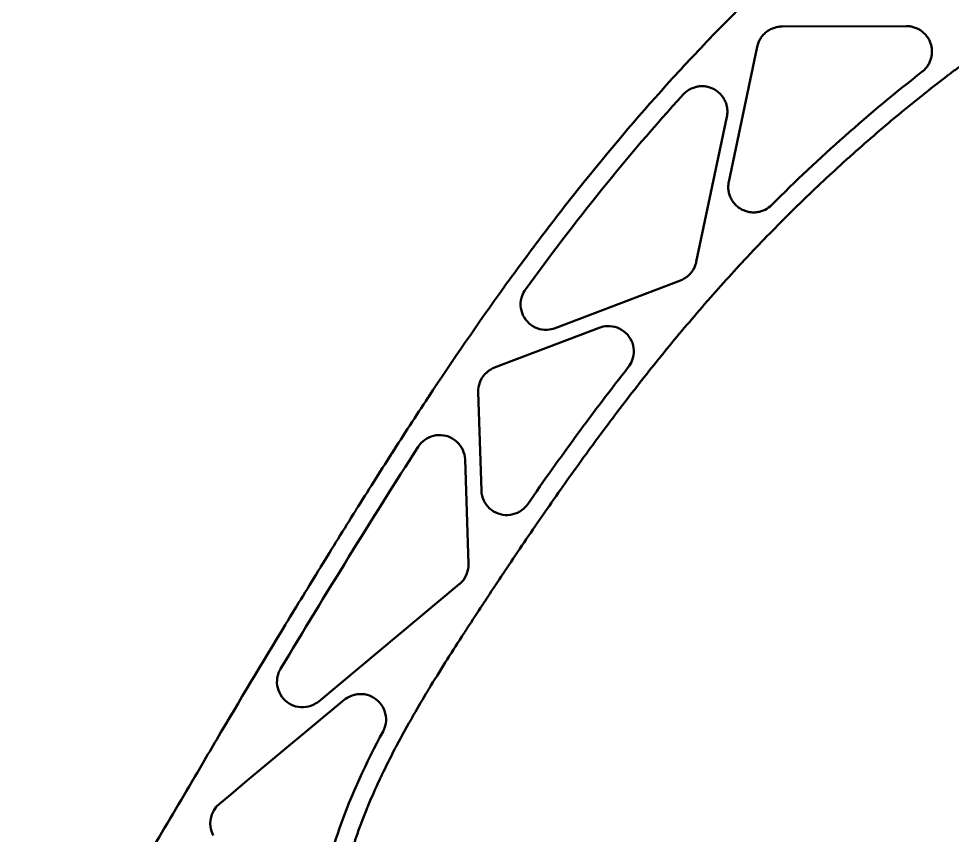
# Model space of a CAD drawing. Header units: millimetres. Extents: x 36 to 3196, y 27 to 5967.
# Drawn here: x 1330.9 to 1441, y 1999 to 2095.3 of the extents above; entities that cross this region are included whole.
import ezdxf

# ---------------------------------------------------------------- set-up
doc = ezdxf.new("R2010")
doc.units = ezdxf.units.MM
doc.layers.add('외형선(ISO)', color=7, linetype='Continuous', lineweight=50)

msp = doc.modelspace()

# ---------------------------------------------------------------- linework, layer by layer
at = {"layer": '외형선(ISO)'}
for p, q in [((1420.921, 2094.41), (1435.5931, 2094.4565)), ((1414.6467, 2076.1048), (1417.9947, 2092.0273)), ((1410.8197, 2066.6523), (1414.4172, 2083.7609)), ((1394.1725, 2058.8345), (1408.9521, 2064.4662)), ((1387.0323, 2054.1875), (1399.3791, 2058.8922)), ((1385.4786, 2039.6925), (1385.1021, 2051.2868)), ((1383.9591, 2031.0264), (1383.5597, 2043.3255)), ((1366.3018, 2014.8187), (1382.8804, 2028.6237)), ((1357.8819, 2005.4651), (1369.3223, 2014.9915)), ((1355.6924, 2003.6419), (1357.8819, 2005.4651)), ((1355.6924, 2003.6419), (1354.5957, 2002.7286))]:
    msp.add_line(p, q, dxfattribs=at)
msp.add_arc((1356.5154, 2000.4232), 3, 129.784224, 208.012172, dxfattribs=at)
for points, knots in [([(1354.2751, 2010.3119), (1356.9508, 2014.8563), (1359.6567, 2019.3785), (1362.3891, 2023.8814), (1362.3947, 2023.8907), (1362.4003, 2023.8999), (1362.4059, 2023.9091), (1363.7663, 2026.1509), (1365.1333, 2028.3879), (1366.506, 2030.6206), (1366.5147, 2030.6348), (1366.5235, 2030.6491), (1366.5322, 2030.6633), (1367.9024, 2032.8917), (1369.2783, 2035.1158), (1370.6636, 2037.3332), (1370.6751, 2037.3516), (1370.6866, 2037.37), (1370.6982, 2037.3884), (1372.0822, 2039.6035), (1373.4757, 2041.8116), (1374.8824, 2044.01), (1374.8955, 2044.0305), (1374.9086, 2044.0509), (1374.9217, 2044.0714), (1376.3286, 2046.2695), (1377.7488, 2048.4579), (1379.1861, 2050.6336), (1379.1995, 2050.654), (1379.2129, 2050.6743), (1379.2263, 2050.6946), (1382.119, 2055.0721), (1385.0808, 2059.3986), (1388.143, 2063.651), (1388.1529, 2063.6647), (1388.1629, 2063.6785), (1388.1728, 2063.6923), (1389.7035, 2065.8172), (1391.2594, 2067.9237), (1392.8433, 2070.0093), (1394.439, 2072.1103), (1396.0632, 2074.1901), (1397.7179, 2076.2476), (1401.0149, 2080.3475), (1404.4323, 2084.3584), (1407.9883, 2088.2668), (1408.0022, 2088.282), (1408.016, 2088.2971), (1408.0298, 2088.3123), (1409.7945, 2090.2509), (1411.5934, 2092.1642), (1413.429, 2094.0505), (1413.4524, 2094.0745), (1413.4757, 2094.0984), (1413.499, 2094.1224), (1415.3267, 2095.9988), (1417.1908, 2097.8483), (1419.094, 2099.6684), (1419.1287, 2099.7016), (1419.1634, 2099.7347), (1419.1981, 2099.7679), (1420.1279, 2100.6559), (1421.0669, 2101.5369), (1422.016, 2102.4111), (1422.0571, 2102.449), (1422.0983, 2102.4868), (1422.1394, 2102.5247), (1423.0837, 2103.3931), (1424.0378, 2104.2549), (1424.9979, 2105.1074), (1425.0453, 2105.1494), (1425.0926, 2105.1914), (1425.1399, 2105.2334), (1426.0953, 2106.0802), (1427.0566, 2106.918), (1428.0236, 2107.7473), (1429.0385, 2108.6176), (1430.0597, 2109.4787), (1431.0867, 2110.331), (1431.1448, 2110.3792), (1431.2029, 2110.4274), (1431.2611, 2110.4756), (1433.2582, 2112.1301), (1435.2772, 2113.7519), (1437.3153, 2115.3452), (1437.3822, 2115.3975), (1437.4492, 2115.4498), (1437.5162, 2115.5021), (1439.5478, 2117.0876), (1441.5982, 2118.645), (1443.6645, 2120.1785), (1443.7382, 2120.2332), (1443.812, 2120.2879), (1443.8857, 2120.3426), (1445.9476, 2121.8703), (1448.0252, 2123.3743), (1450.1159, 2124.8586), (1450.1941, 2124.9142), (1450.2724, 2124.9697), (1450.3507, 2125.0252), (1452.439, 2126.5056), (1454.5402, 2127.9665), (1456.6517, 2129.412), (1456.7322, 2129.4671), (1456.8127, 2129.5221), (1456.8932, 2129.5772), (1459.0041, 2131.0206), (1461.1252, 2132.4487), (1463.2545, 2133.8643), (1463.3351, 2133.9179), (1463.4156, 2133.9714), (1463.4962, 2134.0249), (1465.6268, 2135.4401), (1467.7657, 2136.8429), (1469.9115, 2138.2351), (1469.9908, 2138.2865), (1470.07, 2138.3379), (1470.1492, 2138.3893), (1474.525, 2141.226), (1478.9299, 2144.0188), (1483.3527, 2146.7843), (1483.4256, 2146.8299), (1483.4985, 2146.8755), (1483.5714, 2146.9211), (1488.0633, 2149.7284), (1492.5735, 2152.5078), (1497.0906, 2155.2764), (1501.5577, 2158.0144), (1506.0316, 2160.7417), (1510.5009, 2163.4752), (1510.5464, 2163.503), (1510.592, 2163.5309), (1510.6375, 2163.5588), (1519.6538, 2169.0736), (1528.6513, 2174.6139), (1537.5384, 2180.3165)], [0, 0, 0, 0, 0.015741546, 0.015741546, 0.015741546, 0.01577384, 0.01577384, 0.01577384, 0.023610874, 0.023610874, 0.023610874, 0.02366076, 0.02366076, 0.02366076, 0.031482663, 0.031482663, 0.031482663, 0.03154768, 0.03154768, 0.03154768, 0.039361866, 0.039361866, 0.039361866, 0.0394346, 0.0394346, 0.0394346, 0.047248552, 0.047248552, 0.047248552, 0.04732152, 0.04732152, 0.04732152, 0.063044435, 0.063044435, 0.063044435, 0.06309536, 0.06309536, 0.06309536, 0.070953083, 0.070953083, 0.070953083, 0.0788692, 0.0788692, 0.0788692, 0.09464304, 0.09464304, 0.09464304, 0.094704303, 0.094704303, 0.094704303, 0.10252996, 0.10252996, 0.10252996, 0.102629392, 0.102629392, 0.102629392, 0.11041688, 0.11041688, 0.11041688, 0.110558813, 0.110558813, 0.110558813, 0.11436034, 0.11436034, 0.11436034, 0.114524976, 0.114524976, 0.114524976, 0.1183038, 0.1183038, 0.1183038, 0.11849002, 0.11849002, 0.11849002, 0.12224726, 0.12224726, 0.12224726, 0.12619072, 0.12619072, 0.12619072, 0.126413861, 0.126413861, 0.126413861, 0.13407764, 0.13407764, 0.13407764, 0.134329493, 0.134329493, 0.134329493, 0.14196456, 0.14196456, 0.14196456, 0.142237002, 0.142237002, 0.142237002, 0.14985148, 0.14985148, 0.14985148, 0.150136522, 0.150136522, 0.150136522, 0.1577384, 0.1577384, 0.1577384, 0.158028195, 0.158028195, 0.158028195, 0.16562532, 0.16562532, 0.16562532, 0.165912649, 0.165912649, 0.165912649, 0.17351224, 0.17351224, 0.17351224, 0.173792797, 0.173792797, 0.173792797, 0.18928608, 0.18928608, 0.18928608, 0.189541478, 0.189541478, 0.189541478, 0.205274648, 0.205274648, 0.205274648, 0.220833761, 0.220833761, 0.220833761, 0.220992346, 0.220992346, 0.220992346, 0.252381441, 0.252381441, 0.252381441, 0.252381441]), ([(1553.7561, 2146.4522), (1549.2049, 2143.8222), (1544.5594, 2141.3739), (1539.8509, 2139.0468), (1539.7751, 2139.0094), (1539.6993, 2138.972), (1539.6235, 2138.9346), (1534.9888, 2136.6488), (1530.2936, 2134.4794), (1525.5661, 2132.3719), (1525.4272, 2132.31), (1525.2884, 2132.2482), (1525.1495, 2132.1864), (1520.4816, 2130.1099), (1515.7829, 2128.0922), (1511.0798, 2126.0824), (1510.8931, 2126.0026), (1510.7065, 2125.9228), (1510.5198, 2125.8431), (1505.8631, 2123.8537), (1501.2031, 2121.87), (1496.5654, 2119.8426), (1496.3477, 2119.7474), (1496.13, 2119.6521), (1495.9123, 2119.5567), (1491.3086, 2117.539), (1486.728, 2115.4757), (1482.1909, 2113.3277), (1481.9582, 2113.2175), (1481.7256, 2113.1071), (1481.4931, 2112.9964), (1476.9787, 2110.8482), (1472.5084, 2108.6138), (1468.1027, 2106.2536), (1467.8697, 2106.1288), (1467.6368, 2106.0036), (1467.4041, 2105.878), (1465.3242, 2104.7556), (1463.2589, 2103.6046), (1461.2106, 2102.4207), (1460.9827, 2102.289), (1460.755, 2102.1569), (1460.5276, 2102.0244), (1458.4818, 2100.8324), (1456.4532, 2099.6071), (1454.444, 2098.3439), (1454.2245, 2098.2059), (1454.0053, 2098.0675), (1453.7863, 2097.9286), (1451.7775, 2096.6546), (1449.7884, 2095.342), (1447.8213, 2093.9871), (1447.6133, 2093.8438), (1447.4055, 2093.7001), (1447.1979, 2093.5558), (1445.2291, 2092.1875), (1443.2826, 2090.7762), (1441.3573, 2089.322), (1441.1611, 2089.1738), (1440.9652, 2089.0252), (1440.7695, 2088.8761), (1439.9035, 2088.2166), (1439.042, 2087.5486), (1438.1856, 2086.8725), (1437.1355, 2086.0437), (1436.0931, 2085.2028), (1435.0613, 2084.3525), (1434.877, 2084.2006), (1434.693, 2084.0483), (1434.5093, 2083.8958), (1432.6369, 2082.3409), (1430.7996, 2080.7547), (1428.9946, 2079.1366), (1428.8226, 2078.9824), (1428.651, 2078.828), (1428.4796, 2078.6733), (1426.6757, 2077.0446), (1424.9042, 2075.3839), (1423.1654, 2073.692), (1423.0051, 2073.536), (1422.845, 2073.3797), (1422.6852, 2073.2231), (1420.9477, 2071.5207), (1419.2432, 2069.7867), (1417.5712, 2068.0213), (1417.4221, 2067.8638), (1417.2732, 2067.7061), (1417.1245, 2067.5481), (1415.4538, 2065.7721), (1413.8159, 2063.9646), (1412.2083, 2062.128), (1412.0688, 2061.9686), (1411.9295, 2061.809), (1411.7905, 2061.6492), (1410.1846, 2059.8035), (1408.6088, 2057.9288), (1407.0603, 2056.0277), (1406.928, 2055.8654), (1406.796, 2055.7028), (1406.6641, 2055.5401), (1405.1184, 2053.6323), (1403.5997, 2051.6983), (1402.1051, 2049.7419), (1401.9776, 2049.5749), (1401.8502, 2049.4078), (1401.723, 2049.2405), (1401.0414, 2048.3441), (1400.3649, 2047.4432), (1399.6937, 2046.539), (1399.5678, 2046.3693), (1399.442, 2046.1996), (1399.3165, 2046.0297), (1398.648, 2045.1251), (1397.9847, 2044.2173), (1397.3261, 2043.3063), (1397.2012, 2043.1335), (1397.0765, 2042.9606), (1396.9519, 2042.7876), (1395.5161, 2040.7935), (1394.1024, 2038.7844), (1392.7064, 2036.7634), (1392.5816, 2036.5827), (1392.4569, 2036.4019), (1392.3324, 2036.2209), (1390.9433, 2034.2032), (1389.5715, 2032.174), (1388.2131, 2030.1357), (1388.0859, 2029.9448), (1387.9588, 2029.7538), (1387.8319, 2029.5628), (1387.2201, 2028.6424), (1386.6111, 2027.7202), (1386.0041, 2026.7967), (1385.8747, 2026.5999), (1385.7455, 2026.4031), (1385.6164, 2026.2062), (1385.0135, 2025.2871), (1384.4126, 2024.3667), (1383.8146, 2023.4446), (1383.683, 2023.2418), (1383.5516, 2023.0389), (1383.4204, 2022.8359), (1382.1023, 2020.7974), (1380.7992, 2018.7495), (1379.5352, 2016.6736), (1379.4095, 2016.4672), (1379.2842, 2016.2605), (1379.1593, 2016.0536), (1378.5938, 2015.1162), (1378.0368, 2014.173), (1377.492, 2013.2244), (1377.3754, 2013.0214), (1377.2593, 2012.8182), (1377.1438, 2012.6147), (1376.6006, 2011.6571), (1376.0701, 2010.6939), (1375.5553, 2009.7236), (1375.4519, 2009.5288), (1375.3492, 2009.3336), (1375.2471, 2009.1382), (1374.7328, 2008.1537), (1374.2352, 2007.1619), (1373.7576, 2006.1611), (1373.6709, 2005.9793), (1373.5847, 2005.7972), (1373.4993, 2005.6148), (1373.0212, 2004.5939), (1372.5643, 2003.5636), (1372.1327, 2002.5219), (1372.0653, 2002.359), (1371.9984, 2002.1959), (1371.9322, 2002.0325), (1371.4992, 2000.9639), (1371.0934, 1999.8831), (1370.7199, 1998.7883), (1370.6733, 1998.6516), (1370.6272, 1998.5147), (1370.5815, 1998.3776), (1370.4166, 1997.8815), (1370.2583, 1997.3825), (1370.1073, 1996.8799), (1370.0711, 1996.7594), (1370.0353, 1996.6387), (1369.9999, 1996.5179), (1369.847, 1995.9951), (1369.702, 1995.4685), (1369.566, 1994.9398), (1369.5399, 1994.8381), (1369.514, 1994.7363), (1369.4886, 1994.6344), (1369.351, 1994.0842), (1369.2234, 1993.5318), (1369.1065, 1992.9779), (1369.0897, 1992.8982), (1369.0731, 1992.8185), (1369.0567, 1992.7387), (1368.9382, 1992.1614), (1368.8315, 1991.5823), (1368.7371, 1991.0012), (1368.7281, 1990.9459), (1368.7193, 1990.8905), (1368.7105, 1990.8351), (1368.5098, 1989.5668), (1368.3684, 1988.2886), (1368.2943, 1986.9995)], [0, 0, 0, 0, 0.01576414, 0.01576414, 0.01576414, 0.016017919, 0.016017919, 0.016017919, 0.031528281, 0.031528281, 0.031528281, 0.031983735, 0.031983735, 0.031983735, 0.047292421, 0.047292421, 0.047292421, 0.047900035, 0.047900035, 0.047900035, 0.063056562, 0.063056562, 0.063056562, 0.063768195, 0.063768195, 0.063768195, 0.078820702, 0.078820702, 0.078820702, 0.079592763, 0.079592763, 0.079592763, 0.094584842, 0.094584842, 0.094584842, 0.095377897, 0.095377897, 0.095377897, 0.102466913, 0.102466913, 0.102466913, 0.103255641, 0.103255641, 0.103255641, 0.110348983, 0.110348983, 0.110348983, 0.111123702, 0.111123702, 0.111123702, 0.118231053, 0.118231053, 0.118231053, 0.11898269, 0.11898269, 0.11898269, 0.126113123, 0.126113123, 0.126113123, 0.126839724, 0.126839724, 0.126839724, 0.130054158, 0.130054158, 0.130054158, 0.133995193, 0.133995193, 0.133995193, 0.13469926, 0.13469926, 0.13469926, 0.141877264, 0.141877264, 0.141877264, 0.142561057, 0.142561057, 0.142561057, 0.149759334, 0.149759334, 0.149759334, 0.150423139, 0.150423139, 0.150423139, 0.157641404, 0.157641404, 0.157641404, 0.158285342, 0.158285342, 0.158285342, 0.165523474, 0.165523474, 0.165523474, 0.166151501, 0.166151501, 0.166151501, 0.173405544, 0.173405544, 0.173405544, 0.174025046, 0.174025046, 0.174025046, 0.181287615, 0.181287615, 0.181287615, 0.181907406, 0.181907406, 0.181907406, 0.18522865, 0.18522865, 0.18522865, 0.185851847, 0.185851847, 0.185851847, 0.189169685, 0.189169685, 0.189169685, 0.189798988, 0.189798988, 0.189798988, 0.197051755, 0.197051755, 0.197051755, 0.197700311, 0.197700311, 0.197700311, 0.204933825, 0.204933825, 0.204933825, 0.205611275, 0.205611275, 0.205611275, 0.20887486, 0.20887486, 0.20887486, 0.209570231, 0.209570231, 0.209570231, 0.212815895, 0.212815895, 0.212815895, 0.213529664, 0.213529664, 0.213529664, 0.220697966, 0.220697966, 0.220697966, 0.221410671, 0.221410671, 0.221410671, 0.224639001, 0.224639001, 0.224639001, 0.225329812, 0.225329812, 0.225329812, 0.228580036, 0.228580036, 0.228580036, 0.229232796, 0.229232796, 0.229232796, 0.232521071, 0.232521071, 0.232521071, 0.23311847, 0.23311847, 0.23311847, 0.236462106, 0.236462106, 0.236462106, 0.236984788, 0.236984788, 0.236984788, 0.240403141, 0.240403141, 0.240403141, 0.240829951, 0.240829951, 0.240829951, 0.242373659, 0.242373659, 0.242373659, 0.242743609, 0.242743609, 0.242743609, 0.244344176, 0.244344176, 0.244344176, 0.244652063, 0.244652063, 0.244652063, 0.246314694, 0.246314694, 0.246314694, 0.246553844, 0.246553844, 0.246553844, 0.248285211, 0.248285211, 0.248285211, 0.248450126, 0.248450126, 0.248450126, 0.252226246, 0.252226246, 0.252226246, 0.252226246]), ([(1420.921, 2094.41), (1420.7493, 2094.4095), (1420.5805, 2094.3944), (1420.4134, 2094.3651), (1420.2463, 2094.3359), (1420.0808, 2094.2922), (1419.9206, 2094.2349), (1419.7604, 2094.1777), (1419.6053, 2094.1068), (1419.4572, 2094.0233), (1419.309, 2093.9398), (1419.1678, 2093.8435), (1419.0359, 2093.7361), (1418.9041, 2093.6287), (1418.7815, 2093.5102), (1418.6697, 2093.3821), (1418.5579, 2093.2539), (1418.4569, 2093.116), (1418.3684, 2092.9707), (1418.2799, 2092.8254), (1418.2039, 2092.6726), (1418.1415, 2092.5151), (1418.079, 2092.3576), (1418.03, 2092.1954), (1417.9947, 2092.0273)], [0, 0, 0, 0, 0.00050782935, 0.00050782935, 0.00050782935, 0.0010156587, 0.0010156587, 0.0010156587, 0.00152348805, 0.00152348805, 0.00152348805, 0.0020313174, 0.0020313174, 0.0020313174, 0.00253914676, 0.00253914676, 0.00253914676, 0.00304697611, 0.00304697611, 0.00304697611, 0.00355480546, 0.00355480546, 0.00355480546, 0.00406263481, 0.00406263481, 0.00406263481, 0.00406263481]), ([(1437.4514, 2089.0938), (1437.5746, 2089.1903), (1437.6886, 2089.2949), (1437.7941, 2089.4077), (1437.8995, 2089.5205), (1437.9963, 2089.6415), (1438.0836, 2089.7699), (1438.1709, 2089.8983), (1438.2486, 2090.0341), (1438.3147, 2090.1741), (1438.3809, 2090.3141), (1438.4359, 2090.458), (1438.4798, 2090.6068), (1438.5237, 2090.7555), (1438.5563, 2090.9092), (1438.5767, 2091.0628), (1438.597, 2091.2164), (1438.6054, 2091.3699), (1438.6019, 2091.5249), (1438.5983, 2091.6798), (1438.5825, 2091.8363), (1438.555, 2091.9888), (1438.5275, 2092.1414), (1438.4886, 2092.2902), (1438.438, 2092.4366), (1438.3874, 2092.5831), (1438.3248, 2092.727), (1438.252, 2092.864), (1438.1792, 2093.0009), (1438.0965, 2093.1311), (1438.0037, 2093.255), (1437.9109, 2093.379), (1437.8078, 2093.4964), (1437.6967, 2093.6047), (1437.5855, 2093.7131), (1437.4665, 2093.8123), (1437.3403, 2093.902), (1437.2142, 2093.9916), (1437.0811, 2094.0715), (1436.9422, 2094.1408), (1436.8033, 2094.2101), (1436.6587, 2094.2687), (1436.5112, 2094.3156), (1436.3638, 2094.3624), (1436.2135, 2094.3977), (1436.06, 2094.4214), (1435.9065, 2094.4451), (1435.7496, 2094.457), (1435.5931, 2094.4565)], [0.00000000167, 0.00000000167, 0.00000000167, 0.00000000167, 0.00046276107, 0.00046276107, 0.00046276107, 0.00092552047, 0.00092552047, 0.00092552047, 0.00138827987, 0.00138827987, 0.00138827987, 0.00185103927, 0.00185103927, 0.00185103927, 0.00231379867, 0.00231379867, 0.00231379867, 0.00277655807, 0.00277655807, 0.00277655807, 0.00323931747, 0.00323931747, 0.00323931747, 0.00370207687, 0.00370207687, 0.00370207687, 0.00416483628, 0.00416483628, 0.00416483628, 0.00462759568, 0.00462759568, 0.00462759568, 0.00509035508, 0.00509035508, 0.00509035508, 0.00555311448, 0.00555311448, 0.00555311448, 0.00601587388, 0.00601587388, 0.00601587388, 0.00647863328, 0.00647863328, 0.00647863328, 0.00694139268, 0.00694139268, 0.00694139268, 0.00740415208, 0.00740415208, 0.00740415208, 0.00740415208]), ([(1419.7042, 2073.3666), (1422.5007, 2076.1642), (1425.3782, 2078.8761), (1431.2985, 2084.1244), (1434.3359, 2086.6559), (1437.4514, 2089.0938)], [0.00000001, 0.00000001, 0.00000001, 0.00000001, 1.1867715, 1.1867715, 2.37357704, 2.37357704, 2.37357704, 2.37357704]), ([(1414.4172, 2083.7609), (1414.4511, 2083.9222), (1414.4713, 2084.0837), (1414.4785, 2084.2463), (1414.4856, 2084.4089), (1414.4795, 2084.5725), (1414.4601, 2084.7347), (1414.4407, 2084.897), (1414.4079, 2085.0579), (1414.3624, 2085.2146), (1414.3169, 2085.3712), (1414.2589, 2085.5237), (1414.1885, 2085.671), (1414.1181, 2085.8184), (1414.0352, 2085.9607), (1413.9419, 2086.0945), (1413.8485, 2086.2284), (1413.7449, 2086.3538), (1413.631, 2086.4708), (1413.5171, 2086.5878), (1413.3927, 2086.6962), (1413.2614, 2086.7931), (1413.13, 2086.8899), (1412.9918, 2086.9753), (1412.8464, 2087.0496), (1412.701, 2087.1239), (1412.5482, 2087.1868), (1412.3928, 2087.2364), (1412.2373, 2087.286), (1412.0792, 2087.3226), (1411.9177, 2087.3463), (1411.7561, 2087.37), (1411.5911, 2087.3806), (1411.4279, 2087.3777), (1411.2647, 2087.3748), (1411.1034, 2087.3588), (1410.9428, 2087.3295), (1410.7822, 2087.3002), (1410.6224, 2087.2572), (1410.4687, 2087.2021), (1410.3151, 2087.147), (1410.1675, 2087.0801), (1410.0248, 2087.0009), (1409.8821, 2086.9216), (1409.7445, 2086.8298), (1409.6162, 2086.7279), (1409.4878, 2086.626), (1409.3686, 2086.5144), (1409.2579, 2086.3922)], [0, 0, 0, 0, 0.00048740764, 0.00048740764, 0.00048740764, 0.00097481528, 0.00097481528, 0.00097481528, 0.00146222291, 0.00146222291, 0.00146222291, 0.00194963055, 0.00194963055, 0.00194963055, 0.00243703819, 0.00243703819, 0.00243703819, 0.00292444583, 0.00292444583, 0.00292444583, 0.00341185347, 0.00341185347, 0.00341185347, 0.0038992611, 0.0038992611, 0.0038992611, 0.00438666874, 0.00438666874, 0.00438666874, 0.00487407638, 0.00487407638, 0.00487407638, 0.00536148402, 0.00536148402, 0.00536148402, 0.00584889166, 0.00584889166, 0.00584889166, 0.00633629929, 0.00633629929, 0.00633629929, 0.00682370693, 0.00682370693, 0.00682370693, 0.00731111457, 0.00731111457, 0.00731111457, 0.00779852221, 0.00779852221, 0.00779852221, 0.00779852221]), ([(1409.2579, 2086.3922), (1405.9486, 2082.7389), (1402.7485, 2078.9821), (1396.5605, 2071.3077), (1393.5829, 2067.4033), (1390.6767, 2063.4004)], [0, 0, 0, 0, 1.47894037, 1.47894037, 2.95948985, 2.95948985, 2.95948985, 2.95948985]), ([(1414.6467, 2076.1048), (1414.6134, 2075.9466), (1414.5933, 2075.7881), (1414.5858, 2075.6286), (1414.5783, 2075.4692), (1414.5835, 2075.3088), (1414.6016, 2075.1495), (1414.6197, 2074.9901), (1414.6507, 2074.8317), (1414.6939, 2074.6777), (1414.737, 2074.5236), (1414.7923, 2074.3738), (1414.8595, 2074.2283), (1414.9268, 2074.0829), (1415.0063, 2073.9418), (1415.0959, 2073.8092), (1415.1854, 2073.6765), (1415.2848, 2073.552), (1415.3944, 2073.4351), (1415.504, 2073.3183), (1415.6241, 2073.2092), (1415.751, 2073.1115), (1415.8778, 2073.0137), (1416.011, 2072.927), (1416.1518, 2072.8506), (1416.2926, 2072.7742), (1416.4412, 2072.7085), (1416.5923, 2072.6556), (1416.7435, 2072.6028), (1416.8972, 2072.5624), (1417.0549, 2072.5343), (1417.2125, 2072.5061), (1417.3742, 2072.4905), (1417.5344, 2072.4879), (1417.6945, 2072.4853), (1417.8531, 2072.4955), (1418.0116, 2072.5184), (1418.17, 2072.5413), (1418.3282, 2072.5773), (1418.4812, 2072.6253), (1418.6341, 2072.6733), (1418.7819, 2072.7331), (1418.9247, 2072.8045), (1419.2103, 2072.9474), (1419.4756, 2073.1379), (1419.7042, 2073.3666)], [0, 0, 0, 0, 0.00047820038, 0.00047820038, 0.00047820038, 0.00095640076, 0.00095640076, 0.00095640076, 0.00143460114, 0.00143460114, 0.00143460114, 0.00191280151, 0.00191280151, 0.00191280151, 0.00239100189, 0.00239100189, 0.00239100189, 0.00286920227, 0.00286920227, 0.00286920227, 0.00334740265, 0.00334740265, 0.00334740265, 0.00382560303, 0.00382560303, 0.00382560303, 0.00430380341, 0.00430380341, 0.00430380341, 0.00478200378, 0.00478200378, 0.00478200378, 0.00526020416, 0.00526020416, 0.00526020416, 0.00573840454, 0.00573840454, 0.00573840454, 0.00621660492, 0.00621660492, 0.00621660492, 0.0066948053, 0.0066948053, 0.0066948053, 0.00765120605, 0.00765120605, 0.00765120605, 0.00765120605]), ([(1408.9521, 2064.4662), (1409.0188, 2064.4916), (1409.0839, 2064.5191), (1409.4889, 2064.7071), (1409.8216, 2064.9446), (1410.3631, 2065.5336), (1410.5719, 2065.885), (1410.7496, 2066.3707), (1410.7897, 2066.5094), (1410.8197, 2066.6523)], [-0.473004359, -0.473004359, -0.473004359, -0.473004359, -0.452061415, -0.452061415, -0.339040431, -0.339040431, -0.226019447, -0.226019447, -0.183878982, -0.183878982, -0.183878982, -0.183878982]), ([(1390.6767, 2063.4004), (1390.5102, 2063.1711), (1390.3789, 2062.9201), (1390.1575, 2062.3148), (1390.0902, 2061.9116), (1390.1238, 2061.1123), (1390.2247, 2060.7162), (1390.5419, 2060.0329), (1390.7794, 2059.7002), (1391.3683, 2059.1587), (1391.7197, 2058.95), (1392.4272, 2058.6911), (1392.8304, 2058.6237), (1393.5558, 2058.6542), (1393.8794, 2058.7228), (1394.1725, 2058.8345)], [-1.210584753, -1.210584753, -1.210584753, -1.210584753, -1.130198132, -1.130198132, -1.017193833, -1.017193833, -0.904189533, -0.904189533, -0.791185234, -0.791185234, -0.678180935, -0.678180935, -0.565136402, -0.565136402, -0.473037696, -0.473037696, -0.473037696, -0.473037696]), ([(1402.804, 2054.2324), (1403.004, 2054.4863), (1403.1599, 2054.7717), (1403.3941, 2055.4118), (1403.4615, 2055.815), (1403.4279, 2056.6143), (1403.327, 2057.0105), (1403.1684, 2057.3521), (1403.0097, 2057.6938), (1402.7723, 2058.0265), (1402.1834, 2058.568), (1401.8319, 2058.7767), (1401.1244, 2059.0356), (1400.7212, 2059.103), (1399.9959, 2059.0725), (1399.6723, 2059.0039), (1399.3791, 2058.8922)], [-0.317501861, -0.317501861, -0.317501861, -0.317501861, -0.226023785, -0.226023785, -0.113011893, -0.113011893, 0, 0, 0, 0.113004294, 0.113004294, 0.226008588, 0.226008588, 0.339045607, 0.339045607, 0.431137716, 0.431137716, 0.431137716, 0.431137716]), ([(1387.0323, 2054.1875), (1386.9656, 2054.1621), (1386.9005, 2054.1346), (1386.4955, 2053.9466), (1386.1628, 2053.7091), (1385.6213, 2053.12), (1385.4125, 2052.7685), (1385.1568, 2052.0694), (1385.0894, 2051.677), (1385.1021, 2051.2868)], [-1.37729973, -1.37729973, -1.37729973, -1.37729973, -1.356351997, -1.356351997, -1.243295984, -1.243295984, -1.130239971, -1.130239971, -1.01992668, -1.01992668, -1.01992668, -1.01992668]), ([(1390.9451, 2038.0844), (1392.8437, 2040.832), (1394.7744, 2043.5564), (1398.7219, 2048.9458), (1400.7369, 2051.6083), (1402.804, 2054.2324)], [0, 0, 0, 0, 1.00226132, 1.00226132, 2.00464395, 2.00464395, 2.00464395, 2.00464395]), ([(1383.5597, 2043.3255), (1383.5594, 2043.335), (1383.559, 2043.3446), (1383.5418, 2043.7537), (1383.4409, 2044.1498), (1383.2823, 2044.4915), (1383.1237, 2044.8332), (1382.8862, 2045.1659), (1382.2972, 2045.7074), (1381.9457, 2045.9161), (1381.2382, 2046.175), (1380.835, 2046.2423), (1380.0357, 2046.2087), (1379.6396, 2046.1078), (1378.9563, 2045.7906), (1378.6236, 2045.5531), (1378.2374, 2045.1331), (1378.1326, 2044.9974), (1378.0409, 2044.8554)], [-0.115694705, -0.115694705, -0.115694705, -0.115694705, -0.11300269, -0.11300269, 0, 0, 0, 0.113017888, 0.113017888, 0.226035776, 0.226035776, 0.339088341, 0.339088341, 0.452140906, 0.452140906, 0.565195754, 0.565195754, 0.613422893, 0.613422893, 0.613422893, 0.613422893]), ([(1378.0409, 2044.8554), (1375.2556, 2040.5412), (1372.5286, 2036.1876), (1367.1306, 2027.4535), (1364.4577, 2023.0699), (1361.8114, 2018.6704)], [0, 0, 0, 0, 1.54117063, 1.54117063, 3.08288728, 3.08288728, 3.08288728, 3.08288728]), ([(1385.4786, 2039.6925), (1385.4789, 2039.683), (1385.4793, 2039.6734), (1385.4965, 2039.2643), (1385.5974, 2038.8682), (1385.9146, 2038.1848), (1386.1521, 2037.8521), (1386.7411, 2037.3106), (1387.0926, 2037.1019), (1387.8001, 2036.843), (1388.2033, 2036.7757), (1389.0026, 2036.8093), (1389.3987, 2036.9102), (1390.082, 2037.2274), (1390.4147, 2037.4649), (1390.7795, 2037.8617), (1390.8665, 2037.9707), (1390.9451, 2038.0844)], [-1.019951406, -1.019951406, -1.019951406, -1.019951406, -1.017260125, -1.017260125, -0.904256677, -0.904256677, -0.791239049, -0.791239049, -0.678221422, -0.678221422, -0.56517312, -0.56517312, -0.452124818, -0.452124818, -0.339078639, -0.339078639, -0.299784426, -0.299784426, -0.299784426, -0.299784426]), ([(1382.8804, 2028.6237), (1382.9822, 2028.7085), (1383.0789, 2028.8005), (1383.4398, 2029.193), (1383.6486, 2029.5445), (1383.9044, 2030.2436), (1383.9718, 2030.6361), (1383.9591, 2031.0264)], [-0.376741231, -0.376741231, -0.376741231, -0.376741231, -0.339097052, -0.339097052, -0.226038756, -0.226038756, -0.115696365, -0.115696365, -0.115696365, -0.115696365]), ([(1361.8114, 2018.6704), (1361.7111, 2018.5037), (1361.6286, 2018.3293), (1361.4354, 2017.8012), (1361.368, 2017.3981), (1361.4015, 2016.5987), (1361.5025, 2016.2025), (1361.8197, 2015.5191), (1362.0572, 2015.1864), (1362.646, 2014.6451), (1362.9973, 2014.4364), (1363.7048, 2014.1774), (1364.1081, 2014.11), (1364.9076, 2014.1435), (1365.3038, 2014.2444), (1365.8733, 2014.5089), (1366.0979, 2014.6489), (1366.3018, 2014.8187)], [-1.186286712, -1.186286712, -1.186286712, -1.186286712, -1.130522825, -1.130522825, -1.017493998, -1.017493998, -0.904465171, -0.904465171, -0.791464385, -0.791464385, -0.678463598, -0.678463598, -0.5653456, -0.5653456, -0.452227602, -0.452227602, -0.376789686, -0.376789686, -0.376789686, -0.376789686]), ([(1373.8845, 2011.2659), (1373.9532, 2011.3937), (1374.0115, 2011.5247), (1374.1888, 2012.0094), (1374.2561, 2012.4125), (1374.2225, 2013.2117), (1374.1216, 2013.6078), (1373.963, 2013.9494), (1373.8044, 2014.2911), (1373.5669, 2014.6238), (1372.9781, 2015.1652), (1372.6267, 2015.3739), (1371.9193, 2015.6328), (1371.516, 2015.7002), (1370.7165, 2015.6667), (1370.3203, 2015.5658), (1369.7508, 2015.3013), (1369.5262, 2015.1613), (1369.3223, 2014.9915)], [1.540970236, 1.540970236, 1.540970236, 1.540970236, 1.5828624, 1.5828624, 1.695863179, 1.695863179, 1.808863958, 1.808863958, 1.808863958, 1.921864736, 1.921864736, 2.034865515, 2.034865515, 2.147970341, 2.147970341, 2.261075166, 2.261075166, 2.336507865, 2.336507865, 2.336507865, 2.336507865]), ([(1366.1381, 1987.7397), (1366.4791, 1992.3938), (1367.6085, 1996.5509), (1370.1368, 2003.802), (1371.928, 2007.6255), (1373.8845, 2011.2659)], [0, 0, 0, 0, 1.40031807, 1.40031807, 3.05621054, 3.05621054, 3.05621054, 3.05621054]), ([(1330.9313, 1973.8597), (1332.8442, 1976.5223), (1334.7409, 1979.1962), (1336.6035, 1981.8939), (1337.5557, 1983.2729), (1338.4991, 1984.6584), (1339.4311, 1986.0511), (1340.3623, 1987.4426), (1341.2821, 1988.8414), (1342.1878, 1990.2495), (1343.0941, 1991.6586), (1343.9858, 1993.0763), (1344.8666, 1994.5016), (1345.7497, 1995.9306), (1346.6218, 1997.3674), (1347.4862, 1998.8078), (1349.2222, 2001.7012), (1350.9283, 2004.6119), (1352.636, 2007.522)], [0, 0, 0, 0, 0.0098353533, 0.0098353533, 0.0098353533, 0.0148632203, 0.0148632203, 0.0148632203, 0.0198868563, 0.0198868563, 0.0198868563, 0.0249141346, 0.0249141346, 0.0249141346, 0.0299544289, 0.0299544289, 0.0299544289, 0.0400784686, 0.0400784686, 0.0400784686, 0.0400784686])]:
    msp.add_open_spline(points, degree=3, knots=knots, dxfattribs=at)
msp.add_open_spline([(1352.636, 2007.522), (1353.1821, 2008.4526), (1353.7281, 2009.3828), (1354.2751, 2010.3119)], degree=3, dxfattribs=at)

doc.saveas('drawing.dxf')
